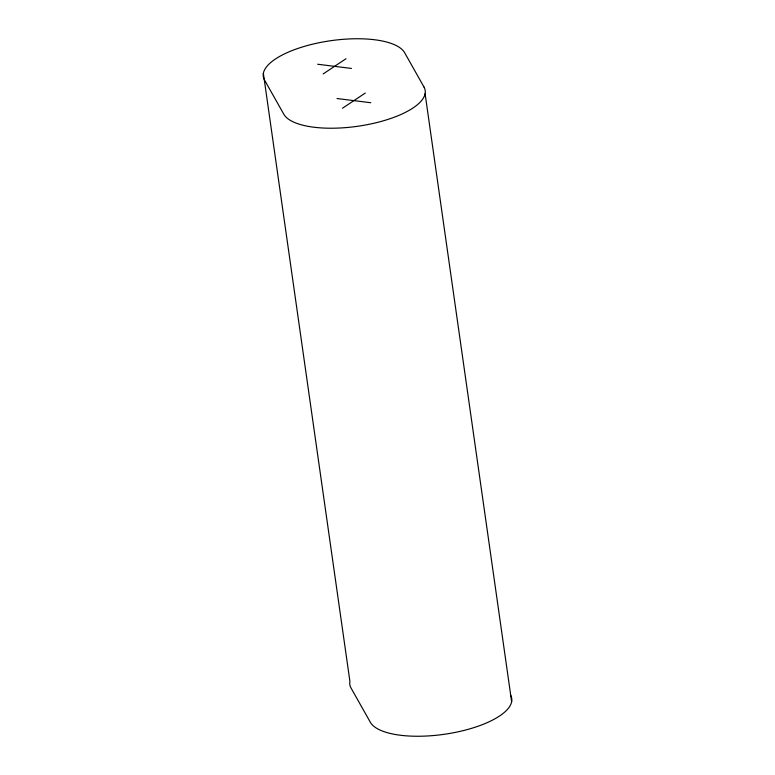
<?xml version="1.0" encoding="UTF-8"?>
<svg xmlns="http://www.w3.org/2000/svg" width="775" height="775" viewBox="0 0 775 775"><rect width="100%" height="100%" fill="white"/><g stroke="black" fill="none" stroke-linecap="round" stroke-linejoin="round"><path stroke-width="1.16" d="M323.136 73.945L345.989 58.745M342.482 108.229L365.325 93.029M317.673 64.247L351.453 68.442M337.009 98.532L370.799 102.726M425.097 93.688L511.636 701.714M263.364 73.286L349.903 681.312A71.997 25.924 -8.1 0 0 351.017 687.987L370.353 722.271A71.997 25.924 -8.1 0 0 453.976 732.656A71.997 25.924 -8.1 0 0 510.522 695.039M423.983 87.013L404.647 52.729A71.997 25.924 -8.1 0 0 321.024 42.344A71.997 25.924 -8.1 0 0 264.478 79.961L283.824 114.245A71.997 25.924 -8.1 0 0 367.437 124.63A71.997 25.924 -8.1 0 0 423.983 87.013"/></g></svg>
